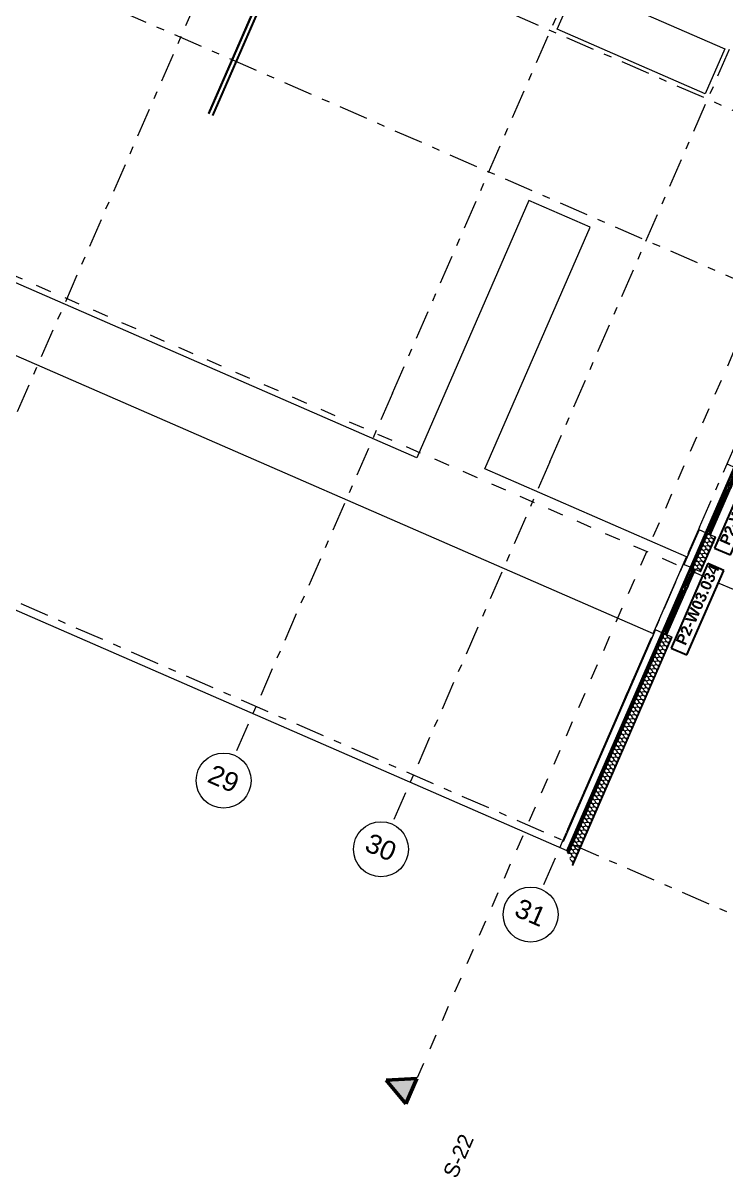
# Model space of a CAD drawing. Header units: millimetres. Extents: x -35034 to 431752, y -71616 to 25069.
# Drawn here: x 344052 to 356836, y -59787 to -38794 of the extents above; entities that cross this region are included whole.
import ezdxf
from ezdxf.enums import TextEntityAlignment as Align

# ---------------------------------------------------------------- set-up
doc = ezdxf.new("R2010")
doc.units = ezdxf.units.MM
doc.header["$MEASUREMENT"] = 0
doc.linetypes.add('Dashed', pattern=[564.444447, 282.222223, -282.222223])
doc.linetypes.add('Double Dashed', pattern=[1093.611073, 529.166651, -211.666656, 141.111112, -211.666656])
for name, color, linetype, lineweight, true_color in [('A-25-M_Wall_Ext_Pen_No__107', 7, 'Continuous', 15, 0xa6a6a6), ('A-95-MC_Marker_Section_P2.Marker_Pen_No__25', 7, 'Continuous', 50, 0x2a2a2a), ('New_A-05-M_Gross_Int_Circulation_Pen_No__74', 7, 'Continuous', 20, 0x606060), ('New_A-15-MG_Structural_Grid_Phase_2_Pen_No__222', 7, 'Continuous', 13, 0x65af33), ('New_A-25-M_Wall_Ext_Pen_No__107', 7, 'Continuous', 15, 0xa6a6a6), ('New_A-25-M_Wall_Int_Pen_No__107', 7, 'Continuous', 15, 0xa6a6a6), ('New_ArchiCAD Windows_Pen_No__43', 7, 'Continuous', 30, 0x444444), ('New_ArchiCAD Windows_Pen_No__63', 7, 'Continuous', 20, 0x606060)]:
    doc.layers.add(name, color=color, linetype=linetype, lineweight=lineweight, true_color=true_color)
for name, color, linetype in [('A-95-MC_Marker_Section_P2.Marker', 7, 'Continuous'), ('New_A-05-M_Gross_Int_Circulation', 7, 'Continuous'), ('New_A-15-MG_Structural_Grid_Phase_2', 7, 'Continuous'), ('New_A-20-M_Floor_Slab', 7, 'Continuous'), ('New_A-25-M_Wall_Ext', 7, 'Continuous'), ('New_A-25-M_Wall_Int', 7, 'Continuous'), ('New_ArchiCAD Window Markers', 7, 'Continuous'), ('New_ArchiCAD Windows', 7, 'Continuous')]:
    doc.layers.add(name, color=color, linetype=linetype)
for name, color, linetype, lineweight in [('A-95-MC_Marker_Section_P2.Marker_Pen_No__1', 7, 'Continuous', 13), ('A-95-MC_Marker_Section_P2.Marker_Pen_No__6', 7, 'Continuous', 35), ('New_A-20-M_Floor_Slab_Pen_No__89', 8, 'Continuous', 20), ('New_A-25-M_Wall_Ext_Pen_No__1', 7, 'Continuous', 13), ('New_A-25-M_Wall_Int_Pen_No__1', 7, 'Continuous', 13), ('New_ArchiCAD Window Markers_Pen_No__1', 7, 'Continuous', 13), ('New_ArchiCAD Window Markers_Pen_No__5', 7, 'Continuous', 25), ('New_ArchiCAD Windows_Pen_No__1', 7, 'Continuous', 13), ('New_ArchiCAD Windows_Pen_No__3', 7, 'Continuous', 18), ('New_ArchiCAD Zone Stamps_Pen_No__6', 7, 'Continuous', 35)]:
    doc.layers.add(name, color=color, linetype=linetype, lineweight=lineweight)
doc.styles.add('GENERATED_STYLE_2', font='')
doc.styles.add('GENERATED_STYLE_3', font='')
doc.styles.add('GENERATED_STYLE_4', font='')
doc.styles.get('GENERATED_STYLE_2').set_extended_font_data('Arial', bold=True)
doc.styles.get('GENERATED_STYLE_3').set_extended_font_data('Arial')
doc.styles.get('GENERATED_STYLE_4').set_extended_font_data('Swis721 BT')
pattern_1 = [(0, (341458.06, 0), (0, 173.2051), [0, -100]), (0, (341508.06, 86.6), (0, 173.2051), [0, -100])]

# ---------------------------------------------------------------- blocks, each defined once
blk = doc.blocks.new('Corridor 01-Third_INB 3350_64_2', base_point=(336562, -33421))
at = {"layer": 'New_A-05-M_Gross_Int_Circulation_Pen_No__74', "linetype": 'Continuous'}
for p, q in [((351212, -46697), (336197, -40149)), ((334524, -40742), (355511, -49893)), ((353252, -42017), (351212, -46697)), ((354366, -42503), (353252, -42017)), ((352450, -46898), (354366, -42503)), ((356119, -48498), (352450, -46898)), ((355511, -49893), (356119, -48498))]:
    blk.add_line(p, q, dxfattribs=at)
at = {"layer": 'New_ArchiCAD Zone Stamps_Pen_No__6'}
for tag, height, style, p in [('ROOM_NAME', 250, 'GENERATED_STYLE_2', (335730, -31862)), ('zoneNameLine2', 250, 'GENERATED_STYLE_2', (335541, -32294)), ('ROOM_NUMBER', 200, 'GENERATED_STYLE_3', (335353, -32714)), ('measuredAreaCode', 200, 'GENERATED_STYLE_3', (335196, -33075)), ('DUMMY_649', 200, 'GENERATED_STYLE_3', (335503, -33209)), ('DUMMY_650', 200, 'GENERATED_STYLE_3', (335992, -33422)), ('DUMMY_651', 133, 'GENERATED_STYLE_3', (336272, -33529))]:
    blk.add_attdef(tag, text='', height=height, rotation=336.4404, dxfattribs=dict(at, style=style)).set_placement(p, align=Align.TOP_LEFT)
blk = doc.blocks.new('Slab_6_2', base_point=(319509, -20987))
at = {"layer": 'New_A-20-M_Floor_Slab_Pen_No__89', "linetype": 'Continuous', "flags": 128}
blk.add_lwpolyline([(306424, -33163), (323849, -40760), (322671, -43462), (326327, -45056), (326683, -44240), (331588, -46379), (329958, -50119), (334380, -52047), (335581, -49292), (335453, -49236), (333019, -48175), (334288, -45265), (336722, -46326), (337111, -46496), (353945, -53836), (359398, -41331), (358444, -40915), (359226, -39121), (359819, -39379), (360034, -38885), (360396, -39043), (361680, -36097)], dxfattribs=at)
blk.add_lwpolyline([(356461, -40078), (353768, -38904), (354125, -38086), (356818, -39260)], close=True, dxfattribs=at)
blk = doc.blocks.new('*X927', base_point=(341458, 0))
at = {"layer": 'New_A-25-M_Wall_Ext_Pen_No__107', "linetype": 'Continuous'}
for p, q in [((355783, -49958), (355764, -49925)), ((355691, -50168), (355673, -50135)), ((355716, -50112), (355679, -50121)), ((355722, -50098), (355703, -50065)), ((355746, -50042), (355709, -50051)), ((355752, -50028), (355733, -49995)), ((355777, -49972), (355740, -49981)), ((355600, -50378), (355581, -50344)), ((355624, -50322), (355587, -50330)), ((355630, -50308), (355612, -50275)), ((355655, -50252), (355618, -50261)), ((355661, -50238), (355642, -50205)), ((355685, -50182), (355648, -50191)), ((355509, -50587), (355490, -50554)), ((355533, -50531), (355496, -50540)), ((355539, -50517), (355520, -50484)), ((355563, -50461), (355526, -50470)), ((355570, -50447), (355551, -50414)), ((355594, -50391), (355557, -50400)), ((355417, -50797), (355398, -50763)), ((355442, -50741), (355405, -50749)), ((355448, -50727), (355429, -50694)), ((355472, -50671), (355435, -50680)), ((355478, -50657), (355459, -50624)), ((355503, -50601), (355465, -50610)), ((355326, -51006), (355307, -50973)), ((355350, -50950), (355313, -50959)), ((355356, -50936), (355338, -50903)), ((355381, -50880), (355344, -50889)), ((355387, -50866), (355368, -50833)), ((355411, -50811), (355374, -50819)), ((355235, -51216), (355216, -51182)), ((355259, -51160), (355222, -51168)), ((355265, -51146), (355246, -51113)), ((355289, -51090), (355252, -51099)), ((355295, -51076), (355277, -51043)), ((355320, -51020), (355283, -51029)), ((355143, -51425), (355124, -51392)), ((355168, -51369), (355130, -51378)), ((355174, -51355), (355155, -51322)), ((355198, -51299), (355161, -51308)), ((355204, -51285), (355185, -51252)), ((355228, -51230), (355191, -51238)), ((355052, -51635), (355033, -51601)), ((355076, -51579), (355039, -51588)), ((355082, -51565), (355063, -51532)), ((355107, -51509), (355070, -51518)), ((355113, -51495), (355094, -51462)), ((355137, -51439), (355100, -51448)), ((354960, -51844), (354942, -51811)), ((354985, -51788), (354948, -51797)), ((354991, -51774), (354972, -51741)), ((355015, -51718), (354978, -51727)), ((355021, -51704), (355003, -51671)), ((355046, -51649), (355009, -51657)), ((354869, -52054), (354850, -52021)), ((354893, -51998), (354856, -52007)), ((354900, -51984), (354881, -51951)), ((354924, -51928), (354887, -51937)), ((354930, -51914), (354911, -51881)), ((354954, -51858), (354917, -51867)), ((354778, -52263), (354759, -52230)), ((354802, -52207), (354765, -52216)), ((354808, -52193), (354789, -52160)), ((354833, -52137), (354795, -52146)), ((354839, -52123), (354820, -52090)), ((354863, -52068), (354826, -52076)), ((354686, -52473), (354668, -52440)), ((354711, -52417), (354674, -52426)), ((354717, -52403), (354698, -52370)), ((354741, -52347), (354704, -52356)), ((354747, -52333), (354728, -52300)), ((354772, -52277), (354735, -52286)), ((354595, -52682), (354576, -52649)), ((354619, -52626), (354582, -52635)), ((354625, -52612), (354607, -52579)), ((354650, -52556), (354613, -52565)), ((354656, -52543), (354637, -52509)), ((354680, -52487), (354643, -52495)), ((354504, -52892), (354485, -52859)), ((354528, -52836), (354491, -52845)), ((354534, -52822), (354515, -52789)), ((354558, -52766), (354521, -52775)), ((354565, -52752), (354546, -52719)), ((354589, -52696), (354552, -52705)), ((354412, -53101), (354394, -53068)), ((354437, -53045), (354400, -53054)), ((354443, -53031), (354424, -52998)), ((354467, -52976), (354430, -52984)), ((354473, -52962), (354454, -52928)), ((354498, -52906), (354461, -52914)), ((354321, -53311), (354302, -53278)), ((354345, -53255), (354308, -53264)), ((354351, -53241), (354333, -53208)), ((354376, -53185), (354339, -53194)), ((354382, -53171), (354363, -53138)), ((354406, -53115), (354369, -53124)), ((354230, -53520), (354211, -53487)), ((354254, -53464), (354217, -53473)), ((354260, -53450), (354241, -53417)), ((354284, -53395), (354247, -53403)), ((354290, -53381), (354272, -53347)), ((354315, -53325), (354278, -53334)), ((354138, -53730), (354119, -53697)), ((354163, -53674), (354126, -53683)), ((354169, -53660), (354150, -53627)), ((354193, -53604), (354156, -53613)), ((354199, -53590), (354180, -53557)), ((354223, -53534), (354186, -53543)), ((354047, -53939), (354028, -53906)), ((354071, -53883), (354034, -53892)), ((354077, -53869), (354059, -53836)), ((354102, -53814), (354065, -53822)), ((354108, -53800), (354089, -53767)), ((354132, -53744), (354095, -53753)), ((354041, -53953), (354004, -53962)), ((354016, -54009), (354004, -53987))]:
    blk.add_line(p, q, dxfattribs=at)
for centre, start, end in [((355731, -49944), 156.4404, 283.3103), ((355731, -49944), 29.5705, 156.4404), ((355761, -49874), 240.8489, 252.032), ((355816, -49940), 209.5705, 336.713), ((355639, -50154), 156.4404, 283.3103), ((355639, -50154), 29.5705, 156.4404), ((355670, -50084), 156.4404, 283.3103), ((355670, -50084), 29.5705, 156.4404), ((355700, -50014), 156.4404, 283.3103), ((355700, -50014), 29.5705, 156.4404), ((355724, -50149), 209.5705, 103.3103), ((355755, -50079), 209.5705, 103.3103), ((355785, -50010), 209.5705, 103.3103), ((355548, -50363), 156.4404, 283.3103), ((355548, -50363), 29.5705, 156.4404), ((355579, -50293), 156.4404, 283.3103), ((355579, -50293), 29.5705, 156.4404), ((355609, -50223), 156.4404, 283.3103), ((355609, -50223), 29.5705, 156.4404), ((355633, -50359), 209.5705, 103.3103), ((355664, -50289), 209.5705, 103.3103), ((355694, -50219), 209.5705, 103.3103), ((355457, -50573), 156.4404, 283.3103), ((355457, -50573), 29.5705, 156.4404), ((355487, -50503), 156.4404, 283.3103), ((355487, -50503), 29.5705, 156.4404), ((355518, -50433), 156.4404, 283.3103), ((355518, -50433), 29.5705, 156.4404), ((355542, -50568), 209.5705, 103.3103), ((355572, -50498), 209.5705, 103.3103), ((355603, -50429), 209.5705, 103.3103), ((355365, -50782), 156.4404, 283.3103), ((355365, -50782), 29.5705, 156.4404), ((355396, -50712), 156.4404, 283.3103), ((355396, -50712), 29.5705, 156.4404), ((355426, -50643), 156.4404, 283.3103), ((355426, -50643), 29.5705, 156.4404), ((355450, -50778), 209.5705, 103.3103), ((355481, -50708), 209.5705, 103.3103), ((355511, -50638), 209.5705, 103.3103), ((355274, -50992), 156.4404, 283.3103), ((355274, -50992), 29.5705, 156.4404), ((355304, -50922), 156.4404, 283.3103), ((355304, -50922), 29.5705, 156.4404), ((355335, -50852), 156.4404, 283.3103), ((355335, -50852), 29.5705, 156.4404), ((355359, -50987), 209.5705, 103.3103), ((355389, -50917), 209.5705, 103.3103), ((355420, -50848), 209.5705, 103.3103), ((355183, -51201), 156.4404, 283.3103), ((355183, -51201), 29.5705, 156.4404), ((355213, -51131), 156.4404, 283.3103), ((355213, -51131), 29.5705, 156.4404), ((355244, -51062), 156.4404, 283.3103), ((355244, -51062), 29.5705, 156.4404), ((355268, -51197), 209.5705, 103.3103), ((355298, -51127), 209.5705, 103.3103), ((355329, -51057), 209.5705, 103.3103), ((355091, -51411), 156.4404, 283.3103), ((355091, -51411), 29.5705, 156.4404), ((355122, -51341), 156.4404, 283.3103), ((355122, -51341), 29.5705, 156.4404), ((355152, -51271), 156.4404, 283.3103), ((355152, -51271), 29.5705, 156.4404), ((355176, -51406), 209.5705, 103.3103), ((355207, -51336), 209.5705, 103.3103), ((355237, -51267), 209.5705, 103.3103), ((355000, -51620), 156.4404, 283.3103), ((355000, -51620), 29.5705, 156.4404), ((355030, -51550), 156.4404, 283.3103), ((355030, -51550), 29.5705, 156.4404), ((355061, -51481), 156.4404, 283.3103), ((355061, -51481), 29.5705, 156.4404), ((355085, -51616), 209.5705, 103.3103), ((355115, -51546), 209.5705, 103.3103), ((355146, -51476), 209.5705, 103.3103), ((354909, -51830), 156.4404, 283.3103), ((354909, -51830), 29.5705, 156.4404), ((354939, -51760), 156.4404, 283.3103), ((354939, -51760), 29.5705, 156.4404), ((354969, -51690), 156.4404, 283.3103), ((354969, -51690), 29.5705, 156.4404), ((354994, -51825), 209.5705, 103.3103), ((355024, -51755), 209.5705, 103.3103), ((355055, -51686), 209.5705, 103.3103), ((354817, -52039), 156.4404, 283.3103), ((354817, -52039), 29.5705, 156.4404), ((354848, -51969), 156.4404, 283.3103), ((354848, -51969), 29.5705, 156.4404), ((354878, -51900), 156.4404, 283.3103), ((354878, -51900), 29.5705, 156.4404), ((354902, -52035), 209.5705, 103.3103), ((354933, -51965), 209.5705, 103.3103), ((354963, -51895), 209.5705, 103.3103), ((354726, -52249), 156.4404, 283.3103), ((354726, -52249), 29.5705, 156.4404), ((354756, -52179), 156.4404, 283.3103), ((354756, -52179), 29.5705, 156.4404), ((354787, -52109), 156.4404, 283.3103), ((354787, -52109), 29.5705, 156.4404), ((354811, -52244), 209.5705, 103.3103), ((354841, -52175), 209.5705, 103.3103), ((354872, -52105), 209.5705, 103.3103), ((354634, -52458), 156.4404, 283.3103), ((354634, -52458), 29.5705, 156.4404), ((354665, -52389), 156.4404, 283.3103), ((354665, -52389), 29.5705, 156.4404), ((354695, -52319), 156.4404, 283.3103), ((354695, -52319), 29.5705, 156.4404), ((354720, -52454), 209.5705, 103.3103), ((354750, -52384), 209.5705, 103.3103), ((354780, -52314), 209.5705, 103.3103), ((354543, -52668), 156.4404, 283.3103), ((354543, -52668), 29.5705, 156.4404), ((354574, -52598), 156.4404, 283.3103), ((354574, -52598), 29.5705, 156.4404), ((354604, -52528), 156.4404, 283.3103), ((354604, -52528), 29.5705, 156.4404), ((354628, -52663), 209.5705, 103.3103), ((354659, -52594), 209.5705, 103.3103), ((354689, -52524), 209.5705, 103.3103), ((354452, -52877), 156.4404, 283.3103), ((354452, -52877), 29.5705, 156.4404), ((354482, -52808), 156.4404, 283.3103), ((354482, -52808), 29.5705, 156.4404), ((354513, -52738), 156.4404, 283.3103), ((354513, -52738), 29.5705, 156.4404), ((354537, -52873), 209.5705, 103.3103), ((354567, -52803), 209.5705, 103.3103), ((354598, -52733), 209.5705, 103.3103), ((354360, -53087), 156.4404, 283.3103), ((354360, -53087), 29.5705, 156.4404), ((354391, -53017), 156.4404, 283.3103), ((354391, -53017), 29.5705, 156.4404), ((354421, -52947), 156.4404, 283.3103), ((354421, -52947), 29.5705, 156.4404), ((354445, -53082), 209.5705, 103.3103), ((354476, -53013), 209.5705, 103.3103), ((354506, -52943), 209.5705, 103.3103), ((354269, -53296), 156.4404, 283.3103), ((354269, -53296), 29.5705, 156.4404), ((354299, -53227), 156.4404, 283.3103), ((354299, -53227), 29.5705, 156.4404), ((354330, -53157), 156.4404, 283.3103), ((354330, -53157), 29.5705, 156.4404), ((354354, -53292), 209.5705, 103.3103), ((354385, -53222), 209.5705, 103.3103), ((354415, -53152), 209.5705, 103.3103), ((354178, -53506), 156.4404, 283.3103), ((354178, -53506), 29.5705, 156.4404), ((354208, -53436), 156.4404, 283.3103), ((354208, -53436), 29.5705, 156.4404), ((354239, -53366), 156.4404, 283.3103), ((354239, -53366), 29.5705, 156.4404), ((354263, -53501), 209.5705, 103.3103), ((354293, -53432), 209.5705, 103.3103), ((354324, -53362), 209.5705, 103.3103), ((354086, -53715), 156.4404, 283.3103), ((354086, -53715), 29.5705, 156.4404), ((354117, -53646), 156.4404, 283.3103), ((354117, -53646), 29.5705, 156.4404), ((354147, -53576), 156.4404, 283.3103), ((354147, -53576), 29.5705, 156.4404), ((354171, -53711), 209.5705, 103.3103), ((354202, -53641), 209.5705, 103.3103), ((354232, -53571), 209.5705, 103.3103), ((353995, -53925), 29.5705, 133.6215), ((354025, -53855), 156.4404, 283.3103), ((354025, -53855), 29.5705, 156.4404), ((354056, -53785), 156.4404, 283.3103), ((354056, -53785), 29.5705, 156.4404), ((354080, -53921), 209.5705, 103.3103), ((354110, -53851), 209.5705, 103.3103), ((354141, -53781), 209.5705, 103.3103), ((353995, -53925), 269.2593, 283.3103), ((354050, -53990), 209.5705, 103.3103), ((354019, -54060), 310.6832, 92.1977)]:
    blk.add_arc(centre, 38.1, start, end, dxfattribs=at)
blk = doc.blocks.new('*X928', base_point=(341458, 0))
at = {"layer": 'New_A-25-M_Wall_Ext_Pen_No__107', "linetype": 'Continuous'}
blk.add_hatch(color=256, dxfattribs=at).paths.add_polyline_path([(355496, -49927), (355486, -49949), (355497, -49954), (355507, -49932)])
blk = doc.blocks.new('*X929', base_point=(341458, 0))
at = {"layer": 'New_A-25-M_Wall_Ext_Pen_No__107', "linetype": 'Continuous'}
for p, q in [((356427, -48253), (356424, -48263)), ((356424, -48263), (356424, -48273)), ((356424, -48273), (356427, -48283)), ((356432, -48244), (356427, -48253)), ((356440, -48237), (356432, -48244)), ((356449, -48232), (356440, -48237)), ((356460, -48230), (356449, -48232)), ((356457, -48183), (356454, -48193)), ((356454, -48193), (356454, -48204)), ((356454, -48204), (356457, -48214)), ((356463, -48174), (356457, -48183)), ((356457, -48214), (356463, -48223)), ((356470, -48231), (356460, -48230)), ((356470, -48167), (356463, -48174)), ((356463, -48223), (356471, -48230)), ((356480, -48162), (356470, -48167)), ((356480, -48235), (356470, -48231)), ((356471, -48230), (356480, -48234)), ((356490, -48160), (356480, -48162)), ((356480, -48234), (356490, -48236)), ((356488, -48241), (356480, -48235)), ((356488, -48113), (356485, -48123)), ((356485, -48123), (356485, -48134)), ((356485, -48134), (356488, -48144)), ((356493, -48104), (356488, -48113)), ((356488, -48144), (356493, -48153)), ((356495, -48249), (356488, -48241)), ((356501, -48161), (356490, -48160)), ((356490, -48236), (356501, -48235)), ((356501, -48097), (356493, -48104)), ((356493, -48153), (356501, -48160)), ((356514, -48282), (356495, -48249)), ((356510, -48092), (356501, -48097)), ((356501, -48160), (356511, -48164)), ((356510, -48165), (356501, -48161)), ((356538, -48226), (356501, -48235)), ((356521, -48090), (356510, -48092)), ((356519, -48171), (356510, -48165)), ((356511, -48164), (356521, -48166)), ((356514, -48282), (356528, -48297)), ((356525, -48179), (356519, -48171)), ((356531, -48091), (356521, -48090)), ((356521, -48166), (356531, -48165)), ((356525, -48084), (356532, -48090)), ((356544, -48212), (356525, -48179)), ((356541, -48095), (356531, -48091)), ((356568, -48157), (356531, -48165)), ((356532, -48090), (356541, -48095)), ((356559, -48227), (356538, -48226)), ((356549, -48101), (356541, -48095)), ((356541, -48095), (356551, -48097)), ((356544, -48212), (356559, -48227)), ((356556, -48110), (356549, -48101)), ((356551, -48097), (356553, -48096)), ((356575, -48143), (356556, -48110)), ((356559, -48227), (356579, -48232)), ((356576, -48239), (356559, -48227)), ((356589, -48158), (356568, -48157)), ((356568, -48295), (356582, -48279)), ((356575, -48143), (356589, -48157)), ((356584, -48258), (356576, -48239)), ((356579, -48232), (356599, -48225)), ((356582, -48279), (356584, -48258)), ((356589, -48157), (356610, -48162)), ((356606, -48169), (356589, -48158)), ((356599, -48225), (356612, -48209)), ((356615, -48188), (356606, -48169)), ((356610, -48162), (356629, -48155)), ((356612, -48209), (356615, -48188)), ((356629, -48155), (356643, -48139)), ((356643, -48139), (356643, -48136)), ((356335, -48462), (356333, -48472)), ((356333, -48472), (356333, -48483)), ((356333, -48483), (356336, -48493)), ((356341, -48453), (356335, -48462)), ((356349, -48446), (356341, -48453)), ((356358, -48441), (356349, -48446)), ((356368, -48439), (356358, -48441)), ((356366, -48392), (356363, -48403)), ((356363, -48403), (356363, -48413)), ((356363, -48413), (356366, -48423)), ((356371, -48383), (356366, -48392)), ((356366, -48423), (356372, -48432)), ((356379, -48440), (356368, -48439)), ((356379, -48376), (356371, -48383)), ((356372, -48432), (356379, -48439)), ((356388, -48372), (356379, -48376)), ((356379, -48439), (356389, -48444)), ((356389, -48444), (356379, -48440)), ((356399, -48370), (356388, -48372)), ((356397, -48450), (356389, -48444)), ((356389, -48444), (356399, -48446)), ((356396, -48323), (356393, -48333)), ((356393, -48333), (356394, -48343)), ((356394, -48343), (356396, -48353)), ((356402, -48314), (356396, -48323)), ((356396, -48353), (356402, -48362)), ((356403, -48459), (356397, -48450)), ((356409, -48371), (356399, -48370)), ((356399, -48446), (356410, -48445)), ((356410, -48307), (356402, -48314)), ((356402, -48362), (356410, -48369)), ((356422, -48492), (356403, -48459)), ((356419, -48374), (356409, -48371)), ((356419, -48302), (356410, -48307)), ((356410, -48369), (356419, -48374)), ((356447, -48436), (356410, -48445)), ((356429, -48300), (356419, -48302)), ((356427, -48381), (356419, -48374)), ((356419, -48374), (356430, -48376)), ((356422, -48492), (356437, -48506)), ((356427, -48283), (356432, -48292)), ((356434, -48389), (356427, -48381)), ((356440, -48301), (356429, -48300)), ((356430, -48376), (356440, -48375)), ((356432, -48292), (356440, -48299)), ((356453, -48422), (356434, -48389)), ((356440, -48299), (356450, -48304)), ((356450, -48304), (356440, -48301)), ((356477, -48366), (356440, -48375)), ((356467, -48437), (356447, -48436)), ((356458, -48311), (356450, -48304)), ((356450, -48304), (356460, -48306)), ((356453, -48422), (356468, -48437)), ((356464, -48319), (356458, -48311)), ((356460, -48306), (356470, -48305)), ((356483, -48352), (356464, -48319)), ((356485, -48449), (356467, -48437)), ((356468, -48437), (356488, -48441)), ((356508, -48296), (356470, -48305)), ((356498, -48367), (356477, -48366)), ((356477, -48504), (356490, -48488)), ((356483, -48352), (356498, -48367)), ((356493, -48468), (356485, -48449)), ((356488, -48441), (356508, -48435)), ((356490, -48488), (356493, -48468)), ((356498, -48367), (356518, -48371)), ((356515, -48379), (356498, -48367)), ((356528, -48297), (356508, -48296)), ((356508, -48435), (356521, -48418)), ((356524, -48398), (356515, -48379)), ((356518, -48371), (356538, -48365)), ((356521, -48418), (356524, -48398)), ((356528, -48297), (356549, -48302)), ((356546, -48309), (356528, -48297)), ((356538, -48365), (356551, -48349)), ((356554, -48328), (356546, -48309)), ((356549, -48302), (356568, -48295)), ((356551, -48349), (356554, -48328)), ((356244, -48672), (356241, -48682)), ((356241, -48682), (356241, -48692)), ((356241, -48692), (356244, -48703)), ((356250, -48663), (356244, -48672)), ((356244, -48703), (356249, -48710)), ((356257, -48656), (356250, -48663)), ((356267, -48651), (356257, -48656)), ((356277, -48649), (356267, -48651)), ((356274, -48602), (356272, -48612)), ((356272, -48612), (356272, -48623)), ((356272, -48623), (356275, -48633)), ((356280, -48593), (356274, -48602)), ((356275, -48633), (356280, -48642)), ((356287, -48650), (356277, -48649)), ((356288, -48586), (356280, -48593)), ((356280, -48642), (356288, -48649)), ((356297, -48654), (356287, -48650)), ((356297, -48581), (356288, -48586)), ((356288, -48649), (356297, -48653)), ((356307, -48579), (356297, -48581)), ((356297, -48653), (356308, -48655)), ((356306, -48660), (356297, -48654)), ((356305, -48532), (356302, -48542)), ((356302, -48542), (356302, -48553)), ((356302, -48553), (356305, -48563)), ((356310, -48523), (356305, -48532)), ((356305, -48563), (356311, -48572)), ((356312, -48668), (356306, -48660)), ((356318, -48580), (356307, -48579)), ((356308, -48655), (356318, -48654)), ((356318, -48516), (356310, -48523)), ((356311, -48572), (356318, -48579)), ((356331, -48701), (356312, -48668)), ((356328, -48511), (356318, -48516)), ((356318, -48579), (356328, -48583)), ((356328, -48584), (356318, -48580)), ((356355, -48645), (356318, -48654)), ((356338, -48509), (356328, -48511)), ((356328, -48583), (356338, -48585)), ((356336, -48590), (356328, -48584)), ((356331, -48701), (356346, -48716)), ((356336, -48493), (356341, -48502)), ((356343, -48598), (356336, -48590)), ((356348, -48510), (356338, -48509)), ((356338, -48585), (356349, -48584)), ((356341, -48502), (356349, -48509)), ((356361, -48632), (356343, -48598)), ((356358, -48514), (356348, -48510)), ((356349, -48509), (356358, -48514)), ((356386, -48576), (356349, -48584)), ((356376, -48646), (356355, -48645)), ((356367, -48520), (356358, -48514)), ((356358, -48514), (356369, -48516)), ((356361, -48632), (356376, -48646)), ((356373, -48529), (356367, -48520)), ((356369, -48516), (356379, -48515)), ((356392, -48562), (356373, -48529)), ((356376, -48646), (356396, -48651)), ((356393, -48658), (356376, -48646)), ((356416, -48506), (356379, -48515)), ((356406, -48577), (356386, -48576)), ((356386, -48714), (356399, -48698)), ((356392, -48562), (356407, -48576)), ((356402, -48677), (356393, -48658)), ((356396, -48651), (356416, -48644)), ((356399, -48698), (356402, -48677)), ((356424, -48588), (356406, -48577)), ((356407, -48576), (356427, -48581)), ((356437, -48507), (356416, -48506)), ((356416, -48644), (356429, -48628)), ((356432, -48607), (356424, -48588)), ((356427, -48581), (356447, -48574)), ((356429, -48628), (356432, -48607)), ((356437, -48506), (356457, -48511)), ((356454, -48518), (356437, -48507)), ((356447, -48574), (356460, -48558)), ((356463, -48537), (356454, -48518)), ((356457, -48511), (356477, -48504)), ((356460, -48558), (356463, -48537)), ((356282, -48725), (356288, -48724)), ((356325, -48715), (356288, -48724)), ((356346, -48716), (356325, -48715)), ((356346, -48716), (356366, -48721)), ((356363, -48728), (356346, -48716)), ((356371, -48747), (356363, -48728)), ((356366, -48721), (356386, -48714)), ((356369, -48763), (356371, -48747))]:
    blk.add_line(p, q, dxfattribs=at)
blk = doc.blocks.new('*X930', base_point=(341458, 0))
at = {"layer": 'New_A-25-M_Wall_Ext_Pen_No__107', "linetype": 'Continuous'}
blk.add_hatch(color=256, dxfattribs=at).paths.add_polyline_path([(356140, -48448), (356130, -48471), (356142, -48476), (356152, -48453)])
blk = doc.blocks.new('Double Window 19_4')
at = {"layer": 'New_ArchiCAD Windows_Pen_No__1', "linetype": 'Continuous'}
for p, q in [((-650, 130), (-650, 135)), ((-650, 0), (-650, 130)), ((-650, -30), (-650, 0)), ((650, 135), (650, 130)), ((650, 130), (650, 0)), ((650, 0), (650, -30)), ((-650, -36), (-650, -30)), ((-650, -48), (-650, -36)), ((-650, -51), (-650, -48)), ((-650, -195), (-650, -51)), ((-650, -198), (-650, -195)), ((-650, -210), (-650, -198)), ((650, -30), (650, -36)), ((650, -36), (650, -48)), ((650, -48), (650, -51)), ((650, -51), (650, -195)), ((650, -195), (650, -198)), ((650, -198), (650, -210))]:
    blk.add_line(p, q, dxfattribs=at)
at = {"layer": 'New_ArchiCAD Windows_Pen_No__3', "linetype": 'Continuous'}
for p, q in [((-564, 25), (-575, 25)), ((-564, 25), (-546, 25)), ((-534, 25), (-546, 25)), ((-534, 25), (-515, 25)), ((-504, 25), (-515, 25)), ((-504, 25), (-485, 25)), ((-473, 25), (-485, 25)), ((-473, 25), (-455, 25)), ((-443, 25), (-455, 25)), ((-443, 25), (-425, 25)), ((-413, 25), (-425, 25)), ((-413, 25), (-394, 25)), ((-383, 25), (-394, 25)), ((-383, 25), (-372, 25)), ((-325, 25), (-372, 25)), ((-575, -25), (-372, -25)), ((-325, -25), (-372, -25))]:
    blk.add_line(p, q, dxfattribs=at)
at = {"layer": 'New_ArchiCAD Windows_Pen_No__43', "linetype": 'Continuous'}
for p, q in [((-650, -50), (-650, 0)), ((-650, 0), (-625, 0)), ((-625, -25), (-625, 25)), ((-625, 25), (-575, 25)), ((-575, 25), (-575, -25)), ((-575, 10), (-325, 10)), ((-325, -25), (-325, 25)), ((-325, 25), (-275, 25)), ((-275, 25), (-275, -25)), ((-275, 0), (-200, 0)), ((-200, 0), (-200, -50)), ((600, -50), (600, 0)), ((600, 0), (650, 0)), ((650, 0), (650, -50)), ((-600, -50), (-650, -50)), ((-575, -25), (-625, -25)), ((-600, -25), (-600, -50)), ((-325, -10), (-575, -10)), ((-275, -25), (-325, -25)), ((-300, -50), (-300, -25)), ((-200, -50), (-300, -50)), ((-200, -15), (600, -15)), ((600, -35), (-200, -35)), ((650, -50), (600, -50))]:
    blk.add_line(p, q, dxfattribs=at)
at = {"layer": 'New_ArchiCAD Windows_Pen_No__63', "linetype": 'Continuous'}
for p, q in [((650, 30), (-650, 30)), ((-650, 1), (-625, 1)), ((-275, 1), (650, 1)), ((-200, 0), (600, 0)), ((-600, -50), (-300, -50)), ((-200, -50), (600, -50))]:
    blk.add_line(p, q, dxfattribs=at)
blk = doc.blocks.new('Window Stamp 18_6')
at = {"layer": 'New_ArchiCAD Window Markers_Pen_No__5', "linetype": 'Continuous'}
for p, q in [((839, -405), (-839, -405)), ((-839, -405), (-839, -719)), ((839, -719), (839, -405)), ((-839, -719), (839, -719)), ((-839, -719), (839, -719))]:
    blk.add_line(p, q, dxfattribs=at)
at = {"layer": 'New_ArchiCAD Window Markers_Pen_No__1', "style": 'GENERATED_STYLE_2'}
blk.add_attdef('AC_WIDO_ID', text='', height=200, dxfattribs=at).set_placement((-762, -654), align=Align.BOTTOM_LEFT)
blk = doc.blocks.new('Double Window 19_6')
at = {"layer": 'New_ArchiCAD Windows_Pen_No__1', "linetype": 'Continuous'}
for p, q in [((-650, 130), (-650, 135)), ((-650, 0), (-650, 130)), ((-650, -30), (-650, 0)), ((650, 135), (650, 130)), ((650, 130), (650, 0)), ((650, 0), (650, -30)), ((-650, -36), (-650, -30)), ((-650, -48), (-650, -36)), ((-650, -51), (-650, -48)), ((-650, -195), (-650, -51)), ((-650, -198), (-650, -195)), ((-650, -210), (-650, -198)), ((650, -30), (650, -36)), ((650, -36), (650, -48)), ((650, -48), (650, -51)), ((650, -51), (650, -195)), ((650, -195), (650, -198)), ((650, -198), (650, -210))]:
    blk.add_line(p, q, dxfattribs=at)
at = {"layer": 'New_ArchiCAD Windows_Pen_No__3', "linetype": 'Continuous'}
for p, q in [((-564, 25), (-575, 25)), ((-564, 25), (-546, 25)), ((-534, 25), (-546, 25)), ((-534, 25), (-515, 25)), ((-504, 25), (-515, 25)), ((-504, 25), (-485, 25)), ((-473, 25), (-485, 25)), ((-473, 25), (-455, 25)), ((-443, 25), (-455, 25)), ((-443, 25), (-425, 25)), ((-413, 25), (-425, 25)), ((-413, 25), (-394, 25)), ((-383, 25), (-394, 25)), ((-383, 25), (-372, 25)), ((-325, 25), (-372, 25)), ((-575, -25), (-372, -25)), ((-325, -25), (-372, -25))]:
    blk.add_line(p, q, dxfattribs=at)
at = {"layer": 'New_ArchiCAD Windows_Pen_No__43', "linetype": 'Continuous'}
for p, q in [((-650, -50), (-650, 0)), ((-650, 0), (-625, 0)), ((-625, -25), (-625, 25)), ((-625, 25), (-575, 25)), ((-575, 25), (-575, -25)), ((-575, 10), (-325, 10)), ((-325, -25), (-325, 25)), ((-325, 25), (-275, 25)), ((-275, 25), (-275, -25)), ((-275, 0), (-200, 0)), ((-200, 0), (-200, -50)), ((600, -50), (600, 0)), ((600, 0), (650, 0)), ((650, 0), (650, -50)), ((-600, -50), (-650, -50)), ((-575, -25), (-625, -25)), ((-600, -25), (-600, -50)), ((-325, -10), (-575, -10)), ((-275, -25), (-325, -25)), ((-300, -50), (-300, -25)), ((-200, -50), (-300, -50)), ((-200, -15), (600, -15)), ((600, -35), (-200, -35)), ((650, -50), (600, -50))]:
    blk.add_line(p, q, dxfattribs=at)
at = {"layer": 'New_ArchiCAD Windows_Pen_No__63', "linetype": 'Continuous'}
for p, q in [((650, 30), (-650, 30)), ((-650, 1), (-625, 1)), ((-275, 1), (650, 1)), ((-200, 0), (600, 0)), ((-600, -50), (-300, -50)), ((-200, -50), (600, -50))]:
    blk.add_line(p, q, dxfattribs=at)
blk = doc.blocks.new('Wall_274_2', base_point=(353872, -53651))
at = {"layer": 'A-25-M_Wall_Ext_Pen_No__107', "linetype": 'Continuous'}
blk.add_hatch(color=256, dxfattribs=at).paths.add_polyline_path([(353938, -53500), (353932, -53514), (353943, -53519), (353949, -53505)])
at = {"layer": 'New_A-25-M_Wall_Ext_Pen_No__107', "linetype": 'Continuous'}
for points in [[(356167, -48419), (356347, -48006), (356335, -48001), (356155, -48414)], [(356222, -48698), (356495, -48071), (356484, -48066), (356211, -48693)], [(356121, -48492), (356115, -48506), (356127, -48511), (356133, -48497)], [(356155, -48414), (356149, -48428), (356161, -48433), (356167, -48419)], [(356115, -48506), (356062, -48629), (356073, -48634), (356127, -48511)], [(353962, -53881), (355702, -49890), (355691, -49885), (353956, -53865)], [(355511, -49893), (355505, -49906), (355516, -49911), (355522, -49898)], [(355522, -49898), (355554, -49825), (355542, -49820), (355511, -49893)], [(355471, -49984), (353938, -53500), (353949, -53505), (355482, -49989)], [(355477, -49971), (355471, -49984), (355482, -49989), (355488, -49976)], [(353932, -53514), (353872, -53651), (353878, -53667), (353943, -53519)]]:
    blk.add_hatch(color=256, dxfattribs=at).paths.add_polyline_path(points)
at = {"layer": 'New_A-25-M_Wall_Ext_Pen_No__107', "linetype": 'Continuous', "lineweight": 0, "true_color": 0x535353}
for points in [[(356163, -48434), (356349, -48008), (356347, -48006), (356161, -48433)], [(356211, -48693), (356484, -48066), (356481, -48065), (356208, -48692)], [(356159, -48436), (356073, -48634), (356076, -48635), (356162, -48437)], [(356122, -48490), (356121, -48492), (356133, -48497), (356134, -48495)], [(356149, -48428), (356148, -48431), (356159, -48436), (356161, -48433)], [(356161, -48433), (356159, -48436), (356162, -48437), (356163, -48434)], [(355515, -49914), (353878, -53667), (353880, -53671), (355518, -49915)], [(353956, -53865), (355691, -49885), (355688, -49884), (353954, -53861)], [(355505, -49906), (355503, -49909), (355515, -49914), (355516, -49911)], [(355516, -49911), (355515, -49914), (355518, -49915), (355519, -49913)], [(355519, -49913), (355556, -49826), (355554, -49825), (355516, -49911)], [(355478, -49968), (355477, -49971), (355488, -49976), (355489, -49973)]]:
    blk.add_hatch(color=251, dxfattribs=at).paths.add_polyline_path(points)
at = {"layer": 'New_A-25-M_Wall_Ext_Pen_No__107', "linetype": 'Continuous'}
h = blk.add_hatch(dxfattribs=at)
h.set_pattern_fill('Plaster_0002', color=256, style=0, pattern_type=2)
h.set_pattern_definition(pattern_1)
h.paths.add_polyline_path([(356378, -48766), (356652, -48139), (356647, -48137), (356374, -48765)])
h = blk.add_hatch(dxfattribs=at)
h.set_pattern_fill('Plaster_0002', color=256, style=0, pattern_type=2)
h.set_pattern_definition(pattern_1)
h.paths.add_polyline_path([(354050, -54105), (355858, -49958), (355854, -49956), (354048, -54099)])
at = {"layer": 'New_A-25-M_Wall_Ext_Pen_No__1', "linetype": 'Continuous'}
for p, q in [((356347, -48006), (356161, -48433)), ((356163, -48434), (356349, -48008)), ((356208, -48692), (356481, -48065)), ((356211, -48693), (356484, -48066)), ((356222, -48698), (356495, -48071)), ((356227, -48701), (356501, -48074)), ((356374, -48765), (356647, -48137)), ((356159, -48436), (356073, -48634)), ((356076, -48635), (356162, -48437)), ((356121, -48492), (356133, -48497)), ((356122, -48490), (356134, -48495)), ((356130, -48471), (356142, -48476)), ((356140, -48448), (356152, -48453)), ((356148, -48431), (356159, -48436)), ((356161, -48433), (356149, -48428)), ((356162, -48437), (356163, -48434)), ((355515, -49914), (353878, -53667)), ((353880, -53671), (355518, -49915)), ((353954, -53861), (355688, -49884)), ((353956, -53865), (355691, -49885)), ((353962, -53881), (355702, -49890)), ((353965, -53888), (355708, -49892)), ((354048, -54099), (355854, -49956)), ((355486, -49949), (355497, -49954)), ((355496, -49927), (355507, -49932)), ((355503, -49909), (355515, -49914)), ((355516, -49911), (355505, -49906)), ((355554, -49825), (355516, -49911)), ((355518, -49915), (355519, -49913)), ((355519, -49913), (355556, -49826)), ((355477, -49971), (355488, -49976)), ((355478, -49968), (355489, -49973))]:
    blk.add_line(p, q, dxfattribs=at)
at = {"layer": 'New_A-25-M_Wall_Ext_Pen_No__1', "linetype": 'Continuous', "flags": 128}
for points in [[(356335, -48001), (356155, -48414)], [(356378, -48766), (356652, -48139)], [(356115, -48506), (356062, -48629)], [(354050, -54105), (355858, -49958)], [(355542, -49820), (355511, -49893)], [(355471, -49984), (353938, -53500)], [(353932, -53514), (353872, -53651)]]:
    blk.add_lwpolyline(points, dxfattribs=at)
at = {"layer": 'New_A-25-M_Wall_Ext', "color": 250, "lineweight": 50, "true_color": 0x2a2a2a}
for name in ['*X929', '*X930', '*X927', '*X928']:
    blk.add_blockref(name, (341458, 0), dxfattribs=at)
at = {"layer": 'New_ArchiCAD Window Markers'}
ref = blk.add_blockref('Window Stamp 18_6', (356595, -47406), dxfattribs=dict(at, rotation=66.44041158399308))
ref.add_attrib('AC_WIDO_ID', 'P2-W03.033', dxfattribs={"layer": 'New_ArchiCAD Window Markers_Pen_No__1', "color": 7, "height": 200, "rotation": 66.4404, "style": 'GENERATED_STYLE_2'}).set_placement((356950, -48327), align=Align.BOTTOM_LEFT)
ref = blk.add_blockref('Window Stamp 18_6', (355802, -49224), dxfattribs=dict(at, rotation=66.44041158399308))
ref.add_attrib('AC_WIDO_ID', 'P2-W03.034', dxfattribs={"layer": 'New_ArchiCAD Window Markers_Pen_No__1', "color": 7, "height": 200, "rotation": 66.4404, "style": 'GENERATED_STYLE_2'}).set_placement((356157, -50145), align=Align.BOTTOM_LEFT)
at = {"layer": 'New_ArchiCAD Windows', "color": 251, "linetype": 'Continuous', "lineweight": 20, "true_color": 0x606060, "zscale": 1000, "rotation": 246.4404115839931}
for name, p in [('Double Window 19_4', (356788, -47489)), ('Double Window 19_6', (355995, -49308))]:
    blk.add_blockref(name, p, dxfattribs=at)
blk = doc.blocks.new('Wall_311_2', base_point=(347462, -40590))
at = {"layer": 'New_A-25-M_Wall_Int_Pen_No__107', "linetype": 'Continuous'}
for points in [[(347434, -40442), (351018, -32223), (351004, -32217), (347420, -40436)], [(349346, -36269), (351096, -32257), (351082, -32251), (349333, -36263)], [(349333, -36263), (349327, -36277), (349340, -36283), (349346, -36269)], [(349293, -36355), (347498, -40470), (347512, -40476), (349306, -36361)], [(349299, -36341), (349293, -36355), (349306, -36361), (349312, -36347)]]:
    blk.add_hatch(color=256, dxfattribs=at).paths.add_polyline_path(points)
at = {"layer": 'New_A-25-M_Wall_Int_Pen_No__107', "linetype": 'Continuous', "lineweight": 0, "true_color": 0x535353}
for points in [[(347437, -40443), (351021, -32224), (351018, -32223), (347434, -40442)], [(349300, -36338), (351082, -32251), (351079, -32250), (349297, -36337)], [(349327, -36277), (349325, -36280), (349339, -36286), (349340, -36283)], [(349296, -36340), (347495, -40469), (347498, -40470), (349299, -36341)], [(349297, -36337), (349296, -36340), (349299, -36341), (349300, -36338)], [(349300, -36338), (349299, -36341), (349312, -36347), (349313, -36344)]]:
    blk.add_hatch(color=251, dxfattribs=at).paths.add_polyline_path(points)
at = {"layer": 'New_A-25-M_Wall_Int_Pen_No__1', "linetype": 'Continuous'}
for p, q in [((347434, -40442), (351018, -32223)), ((347437, -40443), (351021, -32224)), ((347495, -40469), (351079, -32250)), ((349300, -36338), (351082, -32251)), ((349339, -36286), (349325, -36280)), ((349340, -36283), (349327, -36277)), ((347498, -40470), (349299, -36341)), ((349299, -36341), (349312, -36347)), ((349313, -36344), (349300, -36338))]:
    blk.add_line(p, q, dxfattribs=at)
at = {"layer": 'New_A-25-M_Wall_Int_Pen_No__1', "linetype": 'Continuous', "flags": 128}
for points in [[(351004, -32217), (347420, -40436)], [(349346, -36269), (351096, -32257)], [(347512, -40476), (349306, -36361)]]:
    blk.add_lwpolyline(points, dxfattribs=at)
blk = doc.blocks.new('Standard grid marker_10')
at = {"layer": 'New_A-15-MG_Structural_Grid_Phase_2_Pen_No__222', "linetype": 'Double Dashed'}
blk.add_line((705, 0), (53258, 0), dxfattribs=at)
at = {"layer": 'New_A-15-MG_Structural_Grid_Phase_2_Pen_No__222', "style": 'GENERATED_STYLE_4'}
for tag, p in [('AC_MarkerText_1_0', (-500, 39)), ('AC_MarkerText_1_1', (54463, 39))]:
    blk.add_attdef(tag, text='', height=350, rotation=180, dxfattribs=at).set_placement(p, align=Align.MIDDLE_CENTER)
blk = doc.blocks.new('Standard grid marker_11')
at = {"layer": 'New_A-15-MG_Structural_Grid_Phase_2_Pen_No__222', "linetype": 'Double Dashed'}
blk.add_line((705, 0), (54601, 0), dxfattribs=at)
at = {"layer": 'New_A-15-MG_Structural_Grid_Phase_2_Pen_No__222', "style": 'GENERATED_STYLE_4'}
for tag, p in [('AC_MarkerText_1_0', (-500, 43)), ('AC_MarkerText_1_1', (55806, 43))]:
    blk.add_attdef(tag, text='', height=350, rotation=180, dxfattribs=at).set_placement(p, align=Align.MIDDLE_CENTER)
blk = doc.blocks.new('Standard grid marker_12')
at = {"layer": 'New_A-15-MG_Structural_Grid_Phase_2_Pen_No__222', "linetype": 'Double Dashed'}
blk.add_line((1317, 0), (57055, 0), dxfattribs=at)
at = {"layer": 'New_A-15-MG_Structural_Grid_Phase_2_Pen_No__222', "style": 'GENERATED_STYLE_4'}
for tag, p in [('AC_MarkerText_1_0', (-500, 43)), ('AC_MarkerText_1_1', (58871, 43))]:
    blk.add_attdef(tag, text='', height=350, rotation=180, dxfattribs=at).set_placement(p, align=Align.MIDDLE_CENTER)
blk = doc.blocks.new('Standard grid marker_13')
at = {"layer": 'New_A-15-MG_Structural_Grid_Phase_2_Pen_No__222', "linetype": 'Double Dashed'}
blk.add_line((2212, 0), (53473, 0), dxfattribs=at)
at = {"layer": 'New_A-15-MG_Structural_Grid_Phase_2_Pen_No__222', "style": 'GENERATED_STYLE_4'}
for tag, p in [('AC_MarkerText_1_0', (-500, 1206)), ('AC_MarkerText_1_1', (56184, 1206))]:
    blk.add_attdef(tag, text='', height=350, rotation=270, dxfattribs=at).set_placement(p, align=Align.MIDDLE_CENTER)
blk = doc.blocks.new('Standard grid marker_14')
at = {"layer": 'New_A-15-MG_Structural_Grid_Phase_2_Pen_No__222', "linetype": 'Double Dashed'}
for q in [(20268, 0), (0, 0)]:
    blk.add_line((7182, 0), q, dxfattribs=at)
at = {"layer": 'New_A-15-MG_Structural_Grid_Phase_2_Pen_No__222', "linetype": 'Continuous'}
blk.add_circle((-500, 0), 500, dxfattribs=at)
at = {"layer": 'New_A-15-MG_Structural_Grid_Phase_2_Pen_No__222', "linetype": 'Double Dashed'}
blk.add_point((7182, 0), dxfattribs=at)
blk.add_point((7182, 0), dxfattribs=at)
at = {"layer": 'New_A-15-MG_Structural_Grid_Phase_2_Pen_No__222', "style": 'GENERATED_STYLE_4'}
for tag, p in [('AC_MarkerText_1_0', (-500, 36)), ('AC_MarkerText_1_1', (27950, 36))]:
    blk.add_attdef(tag, text='', height=350, rotation=270, dxfattribs=at).set_placement(p, align=Align.MIDDLE_CENTER)
blk = doc.blocks.new('Standard grid marker_15')
at = {"layer": 'New_A-15-MG_Structural_Grid_Phase_2_Pen_No__222', "linetype": 'Double Dashed'}
for q in [(20268, 0), (0, 0)]:
    blk.add_line((7182, 0), q, dxfattribs=at)
at = {"layer": 'New_A-15-MG_Structural_Grid_Phase_2_Pen_No__222', "linetype": 'Continuous'}
blk.add_circle((-500, 0), 500, dxfattribs=at)
at = {"layer": 'New_A-15-MG_Structural_Grid_Phase_2_Pen_No__222', "linetype": 'Double Dashed'}
blk.add_point((7182, 0), dxfattribs=at)
blk.add_point((7182, 0), dxfattribs=at)
at = {"layer": 'New_A-15-MG_Structural_Grid_Phase_2_Pen_No__222', "style": 'GENERATED_STYLE_4'}
for tag, p in [('AC_MarkerText_1_0', (-500, 36)), ('AC_MarkerText_1_1', (27950, 36))]:
    blk.add_attdef(tag, text='', height=350, rotation=270, dxfattribs=at).set_placement(p, align=Align.MIDDLE_CENTER)
blk = doc.blocks.new('Cutting Plane_2_2', base_point=(363392, -30056))
at = {"layer": 'A-95-MC_Marker_Section_P2.Marker_Pen_No__25', "linetype": 'Continuous'}
blk.add_hatch(color=256, dxfattribs=at).paths.add_polyline_path([(351016, -58439), (351216, -57980), (350657, -58010)])
at = {"layer": 'A-95-MC_Marker_Section_P2.Marker_Pen_No__1', "linetype": 'Dashed'}
blk.add_line((363292, -30285), (351216, -57980), dxfattribs=at)
at = {"layer": 'A-95-MC_Marker_Section_P2.Marker_Pen_No__25', "linetype": 'Continuous'}
for p, q in [((351216, -57980), (350657, -58010)), ((350657, -58010), (351016, -58439)), ((351016, -58439), (351216, -57980))]:
    blk.add_line(p, q, dxfattribs=at)
at = {"layer": 'A-95-MC_Marker_Section_P2.Marker_Pen_No__6', "insert": (351937, -59817), "char_height": 275, "attachment_point": 7, "rotation": 66.4404, "style": 'GENERATED_STYLE_4'}
blk.add_mtext('\\A1;{\\fSwis721 BT|b0|i0|c0|p34;S-22}', dxfattribs=at)
blk = doc.blocks.new('Cutting Plane_5_2', base_point=(360309, -50545))
at = {"layer": 'A-95-MC_Marker_Section_P2.Marker_Pen_No__1', "linetype": 'Dashed'}
blk.add_line((360079, -50445), (334669, -39365), dxfattribs=at)

msp = doc.modelspace()

# ---------------------------------------------------------------- block references
at = {"layer": 'A-95-MC_Marker_Section_P2.Marker'}
for name, p in [('Cutting Plane_5_2', (360308.7, -50545.4)), ('Cutting Plane_2_2', (363392.3, -30055.5))]:
    msp.add_blockref(name, p, dxfattribs=at)
at = {"layer": 'New_A-05-M_Gross_Int_Circulation', "linetype": 'Continuous'}
msp.add_blockref('Corridor 01-Third_INB 3350_64_2', (336562.4, -33421.2), dxfattribs=at)
at = {"layer": 'New_A-15-MG_Structural_Grid_Phase_2', "color": 8, "linetype": 'Continuous', "lineweight": 15, "zscale": 1000}
for name, p, rotation in [('Standard grid marker_13', (339134.2, -56907.5), 66.44041158399293), ('Standard grid marker_10', (364097.6, -43491.3), 156.4404115839929), ('Standard grid marker_11', (362978.5, -46057.9), 156.4404115839929), ('Standard grid marker_12', (358741.6, -55774.3), 156.4404115839929)]:
    msp.add_blockref(name, p, dxfattribs=dict(at, rotation=rotation))
at = {"layer": 'New_A-15-MG_Structural_Grid_Phase_2', "color": 8, "linetype": 'Continuous', "lineweight": 15}
ref = msp.add_blockref('Standard grid marker_14', (347899.9, -52106.2), dxfattribs=dict(at, zscale=1000, rotation=66.44041158399293))
ref.add_attrib('AC_MarkerText_1', '29', dxfattribs={"layer": 'New_A-15-MG_Structural_Grid_Phase_2_Pen_No__222', "color": 85, "true_color": 0x65af33, "height": 350, "rotation": 336.44041, "style": 'GENERATED_STYLE_4'}).set_placement((347700.1, -52528.2), align=Align.MIDDLE_CENTER)
ref = msp.add_blockref('Standard grid marker_14', (350761.8, -53354.1), dxfattribs=dict(at, zscale=1000, rotation=66.44041158399293))
ref.add_attrib('AC_MarkerText_1', '30', dxfattribs={"layer": 'New_A-15-MG_Structural_Grid_Phase_2_Pen_No__222', "color": 85, "true_color": 0x65af33, "height": 350, "rotation": 336.44041, "style": 'GENERATED_STYLE_4'}).set_placement((350562, -53776), align=Align.MIDDLE_CENTER)
ref = msp.add_blockref('Standard grid marker_15', (353483.7, -54541), dxfattribs=dict(at, zscale=1000, rotation=66.44041158399293))
ref.add_attrib('AC_MarkerText_1', '31', dxfattribs={"layer": 'New_A-15-MG_Structural_Grid_Phase_2_Pen_No__222', "color": 85, "true_color": 0x65af33, "height": 350, "rotation": 336.44041, "style": 'GENERATED_STYLE_4'}).set_placement((353283.8, -54962.9), align=Align.MIDDLE_CENTER)
at = {"layer": 'New_A-20-M_Floor_Slab', "color": 8, "linetype": 'Continuous', "lineweight": 20}
msp.add_blockref('Slab_6_2', (319508.7, -20986.7), dxfattribs=at)
at = {"layer": 'New_A-25-M_Wall_Ext', "color": 250, "lineweight": 50, "true_color": 0x2a2a2a}
msp.add_blockref('Wall_274_2', (353871.8, -53650.9), dxfattribs=at)
at = {"layer": 'New_A-25-M_Wall_Int', "color": 250, "lineweight": 50, "true_color": 0x2a2a2a}
msp.add_blockref('Wall_311_2', (347462.3, -40589.7), dxfattribs=at)

doc.saveas('drawing.dxf')
